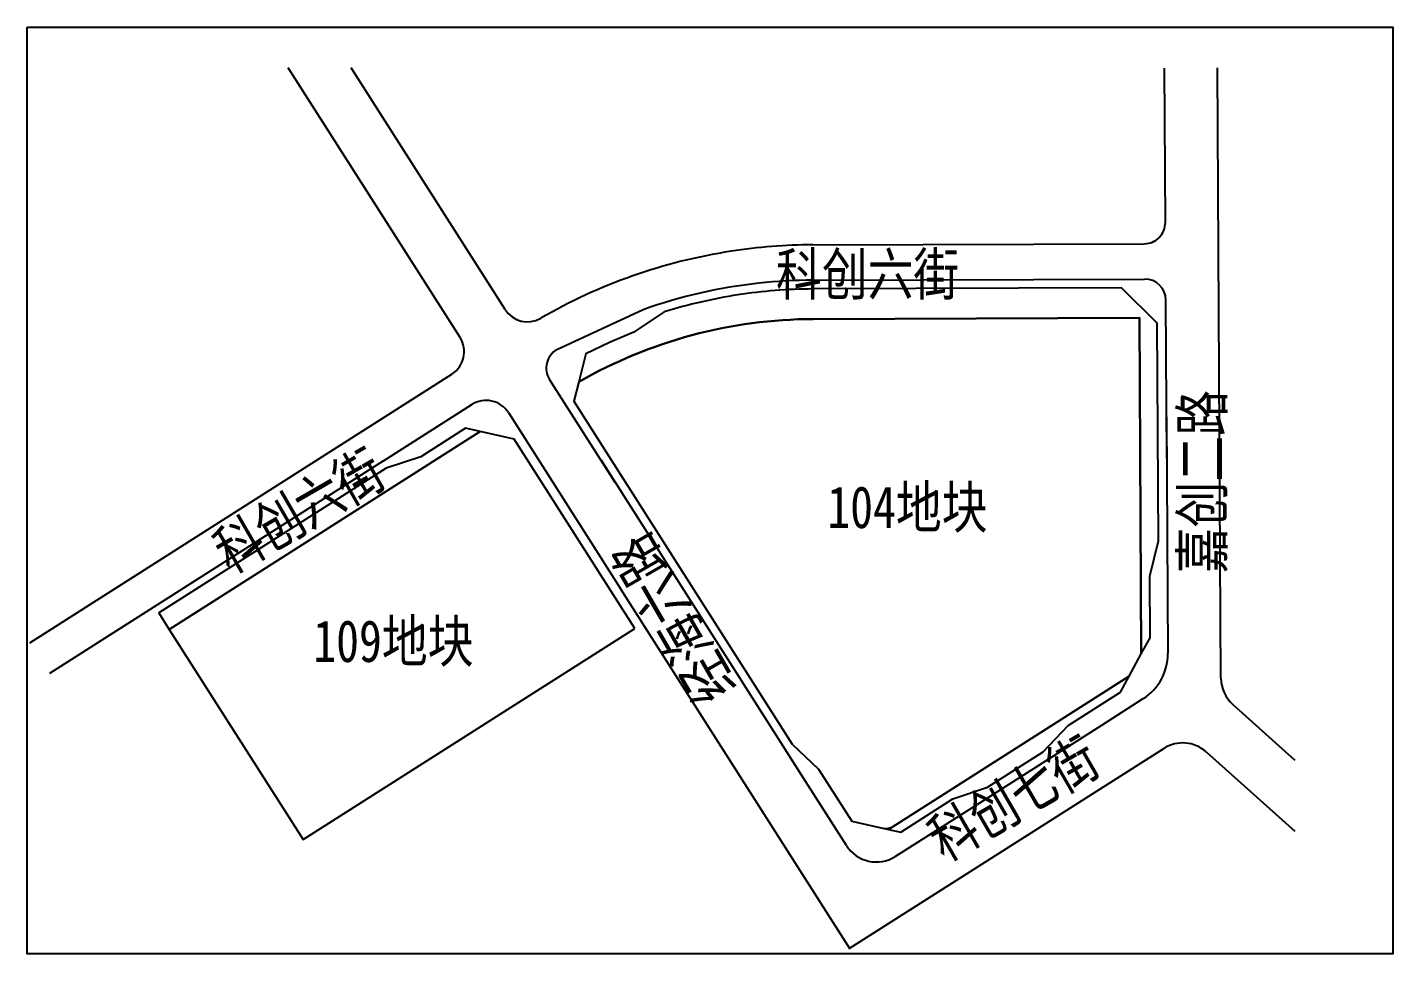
# Model space of a CAD drawing. Extents: x 1977 to 1034874806, y 3985 to 587211952.
# Drawn here: x 515737236 to 515795749, y 293659271 to 293698991 of the extents above; entities that cross this region are included whole.
import ezdxf
from ezdxf.enums import TextEntityAlignment as Align

# ---------------------------------------------------------------- set-up
doc = ezdxf.new("R2010")
doc.units = 0
doc.header["$LTSCALE"] = 10
doc.header["$MEASUREMENT"] = 0
doc.layers.add('X-总平面（删除标注）$0$02-TEXT_房间', color=7, linetype='Continuous')
doc.layers.add('X-总平面（删除标注）$0$TEXT', color=7, linetype='Continuous')
doc.styles.add('X-总平面（删除标注）$0$-黑体', font='simhei.ttf', dxfattribs={"width": 0.8})

# ---------------------------------------------------------------- blocks, each defined once
blk = doc.blocks.new('X-总平面（删除标注）$0$A$C2754252D')
at = {"color": 4}
for p, q in [((-428568, -152619), (-525720, 0)), ((-403099, -136762), (-490158, 0)), ((1946, -345499), (0, 0)), ((-29508, -87421), (-30000, -169)), ((-228965, -100137), (-41466, -99488)), ((-228896, -120137), (-41302, -119488)), ((-28756, -221013), (-29260, -131420)), ((-671950, -325332), (-433166, -173328)), ((-340796, -234634), (-377906, -176339)), ((-471788, -222308), (-421886, -190531)), ((-401173, -195131), (-337567, -295101)), ((-471788, -222308), (-660880, -342721)), ((-348796, -222066), (-233032, -403916)), ((-207914, -498779), (-337567, -295101)), ((-65459, -371935), (-42023, -357017)), ((8594, -360277), (43713, -391766)), ((8594, -360277), (43713, -391766)), ((-134541, -415909), (-65459, -371935)), ((-208395, -498493), (-30438, -385195)), ((-6346, -387175), (43713, -432059)), ((-6346, -387175), (43713, -432059)), ((-182331, -446329), (-134541, -415909)), ((-183549, -429329), (-176672, -424951))]:
    blk.add_line(p, q, dxfattribs=at)
for points in [[(-43133, -331724), (-38184, -322646), (-38381, -287647), (-33493, -267619), (-34187, -144464), (-54299, -124533), (-228878, -125137, 0.0374861), (-271421, -128480, 0.0374849), (-312987, -138136), (-330192, -149493), (-344002, -155345), (-357478, -161928), (-361411, -177764, -0.0648942), (-297435, -151316, -0.0648429), (-228820, -142137), (-44203, -141498), (-43133, -331724)], [(-49994, -344308), (-43133, -331724), (-44203, -141498), (-228820, -142137, 0.0648429), (-297435, -151316, 0.0648942), (-361411, -177764), (-364122, -188680), (-240627, -382681), (-225669, -396867), (-206874, -426393), (-186166, -430992), (-49994, -344308)]]:
    blk.add_lwpolyline(points, format="xyb", close=True, dxfattribs=at)
for points in [[(-325027, -136886), (-373821, -159525)], [(-28888, -197505), (-28133, -331541)], [(-209942, -440197), (-241617, -390428)]]:
    blk.add_lwpolyline(points, dxfattribs=at)
for points in [[(-417209, -205844), (-425492, -204005), (-450800, -220115), (-470356, -226637), (-599003, -308529), (-593096, -317808), (-417209, -205844)], [(-329649, -317322), (-397881, -210136), (-417209, -205844), (-593096, -317808), (-517346, -436804), (-329649, -317322)], [(-49994, -344308), (-186166, -430992), (-179263, -432524), (-149737, -413729), (-130181, -407207), (-98655, -387139), (-84468, -372181), (-54943, -353386), (-49994, -344308)]]:
    blk.add_lwpolyline(points, close=True, dxfattribs=at)
for centre, radius, start, end in [((-41508, -87488), 12000, 270.19823, 0.322667), ((-227886, -410135), 310000, 90.199449, 98.786601), ((-227896, -410136), 310000, 98.784703, 120.010175), ((-227896, -410136), 310000, 98.784703, 120.010175), ((-227896, -410136), 310000, 98.784703, 120.010175), ((-228624, -406953), 286757, 96.180748, 109.644496), ((-227886, -410135), 290000, 90.199449, 96.258008), ((-41260, -131488), 12000, 0.322667, 90.19823), ((-390446, -128707), 15000, 212.4796, 300.010175), ((-390446, -128707), 15000, 212.4796, 300.010175), ((-285864, -132115), 7000, 191.457807, 192.093483), ((-441221, -160674), 15000, 302.479917, 32.4796), ((-367783, -169895), 12000, 120.211281, 212.4796), ((-413829, -203183), 15000, 32.466606, 122.488794), ((-58133, -331710), 30000, 302.478458, 0.322667), ((21945, -345386), 20000, 180.322667, 228.119534), ((-19697, -402065), 20000, 48.119534, 122.483393), ((-187577, -423002), 7500, 257.480977, 302.479207), ((-193070, -429457), 20000, 212.4796, 302.478458)]:
    blk.add_arc(centre, radius, start, end, dxfattribs=at)
blk = doc.blocks.new('X-总平面（删除标注）$0$A$C15892E37')
at = {"xscale": 0.009999999999999998, "yscale": 0.009999999999999998}
blk.add_blockref('X-总平面（删除标注）$0$A$C2754252D', (6719.5, 4987.8), dxfattribs=at)
blk = doc.blocks.new('X-总平面（删除标注）$0$A$C65FE4BE7')
at = {"ltscale": 10}
blk.add_lwpolyline([(-77.247, 0), (0, 0), (0, -52.437), (-77.247, -52.437)], close=True, dxfattribs=at)
at = {"ltscale": 10, "xscale": 0.01, "yscale": 0.01}
blk.add_blockref('X-总平面（删除标注）$0$A$C15892E37', (-77.104, -52.177), dxfattribs=at)
at = {"layer": 'X-总平面（删除标注）$0$TEXT', "color": 1, "style": 'X-总平面（删除标注）$0$-黑体', "width": 0.8}
for s, p in [('科创六街', (-29.705, -15.163)), ('104地块', (-27.454, -28.345)), ('109地块', (-56.535, -35.927))]:
    blk.add_text(s, height=2.3763, dxfattribs=at).set_placement(p, align=Align.CENTER)
for s, rotation, p in [('嘉创二路 ', 90, (-9.598, -25.073)), ('科创六街', 30, (-61.287, -28.384)), ('经海六路', 120, (-39.688, -32.897)), ('科创七街', 30, (-20.868, -44.673))]:
    blk.add_text(s, height=2.3763, rotation=rotation, dxfattribs=at).set_placement(p, align=Align.CENTER)

msp = doc.modelspace()

# ---------------------------------------------------------------- block references
at = {"layer": 'X-总平面（删除标注）$0$02-TEXT_房间', "xscale": 757.4827715284215, "yscale": 757.4827715284215, "zscale": 757.4827715284215}
msp.add_blockref('X-总平面（删除标注）$0$A$C65FE4BE7', (515795749.027, 293698991.309), dxfattribs=at)

doc.saveas('drawing.dxf')
